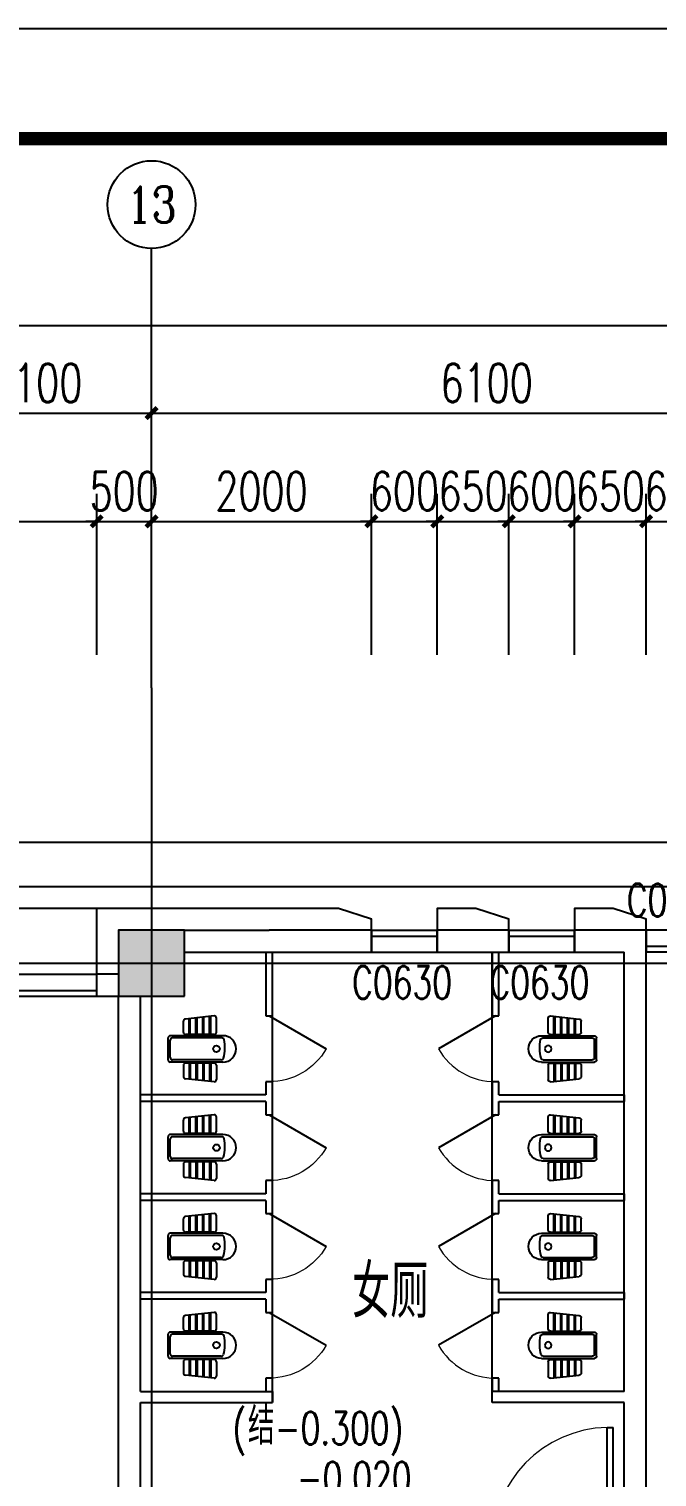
# Model space of a CAD drawing. Header units: millimetres. Extents: x 0 to 118900, y 0 to 84100.
# Drawn here: x 77182 to 82898, y 70910 to 84100 of the extents above; entities that cross this region are included whole.
import ezdxf
from ezdxf.enums import TextEntityAlignment as Align

# ---------------------------------------------------------------- set-up
doc = ezdxf.new("R2010")
doc.units = ezdxf.units.MM
doc.linetypes.add('DOTE', pattern=[2.42, 2, -0.2, 0.02, -0.2])
for name, color, linetype in [('AXIS', 3, 'Continuous'), ('AXIS_TEXT', 7, 'Continuous'), ('COLUMN', 2, 'Continuous'), ('DOOR', 4, 'Continuous'), ('DOTE', 1, 'DOTE'), ('FACADE OUTER SKIN', 6, 'Continuous'), ('PUB_DIM', 3, 'Continuous'), ('PUB_HATCH', 8, 'Continuous'), ('PUB_TEXT', 7, 'Continuous'), ('SEE', 5, 'Continuous'), ('TOL', 1, 'Continuous'), ('WALL', 2, 'Continuous'), ('WINDOW', 4, 'Continuous'), ('WINDOW_TEXT', 7, 'Continuous'), ('图框', 7, 'Continuous'), ('排水', 7, 'Continuous')]:
    doc.layers.add(name, color=color, linetype=linetype)
doc.styles.add('_TCH_AXIS', font='COMPLEX', dxfattribs={"bigfont": 'GBCBIG'})
doc.styles.add('_TCH_DIM', font='SIMPLEX', dxfattribs={"bigfont": 'GBCBIG'})
doc.styles.add('_TCH_WINDOW', font='SIMPLEX', dxfattribs={"height": 3.5, "bigfont": 'GBCBIG'})
doc.styles.add('COMPLEX', font='COMPLEX')
doc.styles.add('DIM_FONT', font='SIMPLEX', dxfattribs={"width": 0.7, "bigfont": 'GBCBIG'})
doc.styles.add('TKZ1_tjhts.shx', font='tjromant.shx', dxfattribs={"bigfont": 'tjhts.shx'})
doc.dimstyles.new('_TCH_ARCH&&100', dxfattribs={"dimtxt": 350, "dimasz": 100, "dimexe": 250, "dimexo": 300, "dimgap": 100, "dimtad": 1, "dimdec": 0, "dimzin": 0, "dimdsep": 46, "dimtxsty": 'DIM_FONT', "dimblk": 'ARCHTICK', "dimcen": 0.09, "dimclrt": 7, "dimazin": 2, "dimtfac": 1, "dimtdec": 0, "dimtix": 1, "dimtmove": 2, "dimatfit": 3, "dimldrblk": 'ARCHTICK', "dimfxl": 1, "dimtolj": 1, "dimtzin": 0, "dimarcsym": 0})

# ---------------------------------------------------------------- blocks, each defined once
blk = doc.blocks.new('TJAD_TK_A0_A')
at = {"layer": '图框'}
blk.add_line((1188.88, 841.06), (-0.12, 841.06), dxfattribs=at)
at = {"layer": '图框', "const_width": 1.2}
blk.add_lwpolyline([(1178.88, 10.06), (1178.88, 831.06), (24.88, 831.06), (24.88, 10.06)], close=True, dxfattribs=at)
at = {"style": 'TKZ1_tjhts.shx'}
for tag, p, height, flags in [('ClientChinese_001', (977.79, 443.57), 5, 8), ('ClientChinese_002', (1013.71, 434.65), 5, 8), ('DescriptionChineseA_001', (1089.55, 425.89), 3.6, 8), ('RevA', (1115.23, 424.56), 3, 8), ('ProjectNameChinese_001', (992.73, 296.22), 5, 8), ('SubProjectChinese_001', (1095.02, 282.68), 3, 8), ('SubProjectNo', (1158.66, 271.34), 3, 8), ('ApprovedBy', (1120.43, 250.26), 3.6, 8), ('ApprovedBySignPos', (1139.55, 247.78), 3.6, 9), ('ReviewedBy', (1120.43, 240.36), 3.6, 8), ('ReviewedBySignPos', (1139.55, 238.08), 3.6, 9), ('CheckedBy', (1120.43, 230.63), 3.6, 8), ('CheckedBySignPos', (1138.96, 228.13), 3.6, 9), ('PrincipalInCharge1', (1120.43, 219.88), 3.6, 8), ('PrincipalInCharge1SignPos', (1138.79, 217.18), 3.6, 9), ('PrincipalInCharge2', (1120.43, 210.44), 3.6, 8), ('PrincipalInCharge2SignPos', (1138.61, 207.69), 3.6, 9), ('DisciplineResponsible1', (1120.43, 200.15), 3.6, 8), ('DisciplineResponsible1SignPos', (1139.16, 197.4), 3.6, 9), ('DisciplineResponsible2', (1120.43, 190.13), 3.6, 8), ('DisciplineResponsible2SignPos', (1138.95, 187.58), 3.6, 9), ('DesignedBy1', (1120.43, 180.47), 3.6, 8), ('DesignedBy1SignPos', (1138.5, 177.67), 3.6, 9), ('DesignedBy2', (1120.43, 169.78), 3.6, 8), ('DesignedBy2SignPos', (1138.65, 167.23), 3.6, 9), ('DrawnBy', (1120.43, 160.19), 3.6, 8), ('DrawnBySignPos', (1138.65, 157.82), 3.6, 9), ('DisciplineChinese', (1119.24, 125.84), 3.6, 8), ('StageChinese', (1158.76, 125.37), 3.6, 8), ('DisciplineEnglish', (1119.42, 122.2), 2.2, 8), ('StageEnglish', (1158.94, 121.73), 2.2, 8), ('SheetNo', (1118.87, 114.03), 3, 8), ('Rev2', (1158.86, 113.56), 3, 8)]:
    blk.add_attdef(tag, p, '', height=height, dxfattribs=dict(at, flags=flags))
at = {"style": 'TKZ1_tjhts.shx', "width": 0.7, "flags": 8}
for tag, p, height in [('DateA', (1099.36, 424.56), 3), ('ProjectNo', (1119.31, 270.56), 3), ('ApprovedByDate', (1159.94, 250.39), 3.6), ('ReviewedByDate', (1159.94, 241), 3.6), ('CheckedByDate', (1159.94, 230.41), 3.6), ('PrincipalInCharge1Date', (1159.94, 220.36), 3.6), ('PrincipalInCharge2Date', (1159.94, 210.61), 3.6), ('DisciplineResponsible1Date', (1159.94, 200.05), 3.6), ('DisciplineResponsible2Date', (1159.94, 190.43), 3.6), ('DesignedBy1Date', (1159.94, 179.93), 3.6), ('DesignedBy2Date', (1159.94, 169.41), 3.6), ('DrawnByDate', (1159.94, 159.78), 3.6)]:
    blk.add_attdef(tag, p, '', height=height, dxfattribs=at)
at = {"style": 'TKZ1_tjhts.shx', "flags": 8}
for tag, height, p in [('DescriptionEnglishA', 2.2, (1150.82, 423.33)), ('ClientEnglish', 3, (1139.46, 390.63)), ('ProjectNameEnglish', 3, (1142.02, 290.26)), ('SubProjectEnglish', 2.2, (1148.76, 279.65)), ('SheetTitleEnglish', 3, (1142.79, 135.3))]:
    blk.add_attdef(tag, text='', height=height, dxfattribs=at).set_placement(p, align=Align.MIDDLE_CENTER)
at = {"style": 'TKZ1_tjhts.shx', "flags": 9}
for tag, p in [('Electricity3SignPos', (15.68, 269.92)), ('ELV3SignPos', (23.47, 269.59)), ('Electricity2SignPos', (15.71, 253.14)), ('ELV2SignPos', (23.5, 252.81)), ('Electricity1SignPos', (15.63, 237.78)), ('ELV1SignPos', (23.42, 237.46)), ('Power3SignPos', (23.18, 205.92)), ('HVAC3SignPos', (14.96, 205.89)), ('Power2SignPos', (23.38, 189.51)), ('HVAC2SignPos', (15.13, 189.18)), ('Power1SignPos', (23.75, 173.22)), ('HVAC1SignPos', (15.89, 173.16)), ('Plumbing3SignPos', (16.07, 141.15)), ('Structure7SignPos', (23.2, 141.11)), ('Structure6SignPos', (23, 125.87)), ('Plumbing2SignPos', (14.83, 125.62)), ('Structure5SignPos', (23, 110.08)), ('Plumbing1SignPos', (15.66, 109.11)), ('Structure4SignPos', (23, 93.78)), ('Architecture3SignPos', (16.07, 77.07)), ('Structure3SignPos', (22.74, 77.47)), ('Architecture2SignPos', (15.8, 61.24)), ('Structure2SignPos', (23.12, 62.01)), ('Architecture1SignPos', (16.88, 45.06)), ('Structure1SignPos', (23.11, 45.86))]:
    blk.add_attdef(tag, p, '', height=2.5, rotation=90, dxfattribs=at)
at = {"style": 'TKZ1_tjhts.shx', "flags": 8}
blk.add_attdef('SheetTitleChinese', text='', height=5, dxfattribs=at).set_placement((1140.42, 148.12), align=Align.TOP_CENTER)
blk = doc.blocks.new('DUN')
at = {"layer": 'TOL'}
for p, q in [((-414, 414), (-152, 386)), ((-382, 244), (-382, 411)), ((-372, 244), (-372, 410)), ((-320, 244), (-320, 404)), ((-310, 244), (-310, 403)), ((-258, 244), (-258, 397)), ((-248, 244), (-248, 396)), ((-434, 264), (-434, 394)), ((-196, 244), (-196, 391)), ((-186, 244), (-186, 390)), ((-134, 264), (-134, 366)), ((-494, 234), (-14, 234)), ((-479, 214), (-34, 214)), ((-414, 244), (-154, 244)), ((-14, 194), (-14, 34)), ((6, 214), (6, 14)), ((-484, 14), (-34, 14)), ((-494, -6), (-14, -6)), ((-434, -36), (-434, -166)), ((-414, -16), (-154, -16)), ((-382, -16), (-382, -182)), ((-372, -16), (-372, -181)), ((-320, -16), (-320, -176)), ((-310, -16), (-310, -175)), ((-258, -16), (-258, -169)), ((-248, -16), (-248, -168)), ((-196, -16), (-196, -163)), ((-186, -16), (-186, -161)), ((-134, -36), (-134, -138)), ((-414, -186), (-152, -158))]:
    blk.add_line(p, q, dxfattribs=at)
blk.add_circle((-434, 114), 30, dxfattribs=at)
for centre, radius, start, end in [((-414, 394), 20, 90, 180), ((-414, 264), 20, 180, 270), ((-154, 264), 20, 270, 0), ((-154, 366), 20, 0, 83.8845), ((-494, 114), 120, 90, 270), ((-172, 105), 340, 163.8711, 192.8716), ((-479, 194), 20, 90, 163.8711), ((-34, 194), 20, 0, 90), ((-14, 214), 20, 0, 90), ((-484, 34), 20, 192.8716, 270), ((-34, 34), 20, 270, 0), ((-14, 14), 20, 270, 0), ((-414, -36), 20, 90, 180), ((-154, -36), 20, 0, 90), ((-414, -166), 20, 180, 270), ((-154, -138), 20, 276.1155, 0)]:
    blk.add_arc(centre, radius, start, end, dxfattribs=at)
blk = doc.blocks.new('_AXISO')
blk.add_circle((0, 0), 0.5)
at = {"layer": 'AXIS_TEXT', "style": 'COMPLEX', "width": 1.041667}
blk.add_attdef('A', text='', height=0.56, dxfattribs=at).set_placement((-0.25, -0.28), (0.25, -0.28), align=Align.FIT)
blk = doc.blocks.new('_ArchTick')
at = {"color": 0, "linetype": 'ByBlock', "const_width": 0.4}
blk.add_lwpolyline([(-0.5, -0.5), (0.5, 0.5)], dxfattribs=at)
blk = doc.blocks.new('*D37')
at = {"layer": 'AXIS', "color": 0, "lineweight": -2, "transparency": 16777216}
for p, q in [((718944, 1612663), (718944, 1615913)), ((793544, 1612663), (793544, 1615913)), ((718944, 1615663), (793544, 1615663))]:
    blk.add_line(p, q, dxfattribs=at)
at = {"layer": 'Defpoints', "color": 0, "transparency": 16777216}
for p in [(793544, 1615663), (718944, 1612363), (793544, 1612363)]:
    blk.add_point(p, dxfattribs=at)
at = {"layer": 'AXIS', "color": 0, "lineweight": -2, "transparency": 16777216, "xscale": 100, "yscale": 100, "zscale": 100, "rotation": 180}
blk.add_blockref('_ArchTick', (718944, 1615663), dxfattribs=at)
at = {"layer": 'AXIS', "color": 0, "lineweight": -2, "transparency": 16777216, "xscale": 100, "yscale": 100, "zscale": 100}
blk.add_blockref('_ArchTick', (793544, 1615663), dxfattribs=at)
at = {"layer": 'AXIS', "color": 7, "transparency": 16777216, "insert": (756244, 1615938), "char_height": 350, "attachment_point": 5, "style": 'DIM_FONT'}
blk.add_mtext('\\A1;74600', dxfattribs=at)
blk = doc.blocks.new('*D47')
at = {"layer": 'AXIS', "color": 0, "lineweight": -2, "transparency": 16777216}
for p, q in [((783244, 1612663), (783244, 1615113)), ((785344, 1612663), (785344, 1615113)), ((783244, 1614863), (785344, 1614863))]:
    blk.add_line(p, q, dxfattribs=at)
at = {"layer": 'Defpoints', "color": 0, "transparency": 16777216}
for p in [(785344, 1614863), (783244, 1612363), (785344, 1612363)]:
    blk.add_point(p, dxfattribs=at)
at = {"layer": 'AXIS', "color": 0, "lineweight": -2, "transparency": 16777216, "xscale": 100, "yscale": 100, "zscale": 100, "rotation": 180}
blk.add_blockref('_ArchTick', (783244, 1614863), dxfattribs=at)
at = {"layer": 'AXIS', "color": 0, "lineweight": -2, "transparency": 16777216, "xscale": 100, "yscale": 100, "zscale": 100}
blk.add_blockref('_ArchTick', (785344, 1614863), dxfattribs=at)
at = {"layer": 'AXIS', "color": 7, "transparency": 16777216, "insert": (784294, 1615138), "char_height": 350, "attachment_point": 5, "style": 'DIM_FONT'}
blk.add_mtext('\\A1;2100', dxfattribs=at)
blk = doc.blocks.new('*D48')
at = {"layer": 'AXIS', "color": 0, "lineweight": -2, "transparency": 16777216}
for p, q in [((785344, 1612663), (785344, 1615113)), ((791444, 1612663), (791444, 1615113)), ((785344, 1614863), (791444, 1614863))]:
    blk.add_line(p, q, dxfattribs=at)
at = {"layer": 'Defpoints', "color": 0, "transparency": 16777216}
for p in [(791444, 1614863), (785344, 1612363), (791444, 1612363)]:
    blk.add_point(p, dxfattribs=at)
at = {"layer": 'AXIS', "color": 0, "lineweight": -2, "transparency": 16777216, "xscale": 100, "yscale": 100, "zscale": 100, "rotation": 180}
blk.add_blockref('_ArchTick', (785344, 1614863), dxfattribs=at)
at = {"layer": 'AXIS', "color": 0, "lineweight": -2, "transparency": 16777216, "xscale": 100, "yscale": 100, "zscale": 100}
blk.add_blockref('_ArchTick', (791444, 1614863), dxfattribs=at)
at = {"layer": 'AXIS', "color": 7, "transparency": 16777216, "insert": (788394, 1615138), "char_height": 350, "attachment_point": 5, "style": 'DIM_FONT'}
blk.add_mtext('\\A1;6100', dxfattribs=at)
blk = doc.blocks.new('$WINLIB2D$00000004')
at = {"color": 0}
for points in [[(-0.5, 0.5), (-0.5, -0.5)], [(-0.5, 0.5), (0.5, 0.5)], [(0.5, -0.5), (0.5, 0.5)], [(-0.5, 0.2406), (0.5, 0.2406)], [(-0.5, -0.5), (0.5, -0.5)]]:
    blk.add_lwpolyline(points, dxfattribs=at)
blk = doc.blocks.new('_FZH')
blk.add_lwpolyline([(-0.5, -0.5), (0.5, -0.5), (0.5, 0.5), (-0.5, 0.5)], close=True)
at = {"layer": 'PUB_HATCH'}
blk.add_solid([(-0.5, -0.5), (0.5, -0.5), (-0.5, 0.5), (0.5, 0.5)], dxfattribs=at)
blk = doc.blocks.new('$DorLib2D$00000005')
blk.add_line((0.5, 0), (0, 0.866))
at = {"lineweight": 13}
blk.add_arc((0.5, 0), 1, 120, 180, dxfattribs=at)
blk = doc.blocks.new('$DorLib2D$00000001')
for p, q in [((0.45, 0.975), (0.5, 0.975)), ((0.45, 0), (0.45, 0.975)), ((0.5, 0), (0.5, 0.975)), ((0.5, 0), (0.45, 0))]:
    blk.add_line(p, q)
at = {"lineweight": 13}
blk.add_arc((0.475, 0), 0.975, 91.4693, 180, dxfattribs=at)
blk = doc.blocks.new('*D441')
at = {"layer": 'Defpoints', "color": 0, "transparency": 16777216}
for p in [(77798, 79615), (74698, 78100), (77798, 78100)]:
    blk.add_point(p, dxfattribs=at)
at = {"layer": 'PUB_DIM', "color": 0, "lineweight": -2, "transparency": 16777216}
for p, q in [((74698, 78400), (74698, 79865)), ((77798, 78400), (77798, 79865)), ((74698, 79615), (77798, 79615))]:
    blk.add_line(p, q, dxfattribs=at)
at = {"layer": 'PUB_DIM', "color": 0, "lineweight": -2, "transparency": 16777216, "xscale": 100, "yscale": 100, "zscale": 100, "rotation": 180}
blk.add_blockref('_ArchTick', (74698, 79615), dxfattribs=at)
at = {"layer": 'PUB_DIM', "color": 0, "lineweight": -2, "transparency": 16777216, "xscale": 100, "yscale": 100, "zscale": 100}
blk.add_blockref('_ArchTick', (77798, 79615), dxfattribs=at)
at = {"layer": 'PUB_DIM', "color": 7, "transparency": 16777216, "insert": (76248, 79890), "char_height": 350, "attachment_point": 5, "style": 'DIM_FONT'}
blk.add_mtext('\\A1;3100', dxfattribs=at)
blk = doc.blocks.new('*D442')
at = {"layer": 'Defpoints', "color": 0, "transparency": 16777216}
for p in [(78298, 79615), (77798, 78100), (78298, 78100)]:
    blk.add_point(p, dxfattribs=at)
at = {"layer": 'PUB_DIM', "color": 0, "lineweight": -2, "transparency": 16777216}
for p, q in [((77798, 78400), (77798, 79865)), ((78298, 78400), (78298, 79865)), ((77798, 79615), (77698, 79615)), ((77798, 79615), (78298, 79615)), ((78298, 79615), (78398, 79615))]:
    blk.add_line(p, q, dxfattribs=at)
at = {"layer": 'PUB_DIM', "color": 0, "lineweight": -2, "transparency": 16777216, "xscale": 100, "yscale": 100, "zscale": 100}
blk.add_blockref('_ArchTick', (77798, 79615), dxfattribs=at)
at = {"layer": 'PUB_DIM', "color": 0, "lineweight": -2, "transparency": 16777216, "xscale": 100, "yscale": 100, "zscale": 100, "rotation": 180}
blk.add_blockref('_ArchTick', (78298, 79615), dxfattribs=at)
at = {"layer": 'PUB_DIM', "color": 7, "transparency": 16777216, "insert": (78048, 79890), "char_height": 350, "attachment_point": 5, "style": 'DIM_FONT'}
blk.add_mtext('\\A1;500', dxfattribs=at)
blk = doc.blocks.new('*D443')
at = {"layer": 'Defpoints', "color": 0, "transparency": 16777216}
for p in [(80298, 79615), (78298, 78100), (80298, 78100)]:
    blk.add_point(p, dxfattribs=at)
at = {"layer": 'PUB_DIM', "color": 0, "lineweight": -2, "transparency": 16777216}
for p, q in [((78298, 78400), (78298, 79865)), ((80298, 78400), (80298, 79865)), ((78298, 79615), (80298, 79615))]:
    blk.add_line(p, q, dxfattribs=at)
at = {"layer": 'PUB_DIM', "color": 0, "lineweight": -2, "transparency": 16777216, "xscale": 100, "yscale": 100, "zscale": 100, "rotation": 180}
blk.add_blockref('_ArchTick', (78298, 79615), dxfattribs=at)
at = {"layer": 'PUB_DIM', "color": 0, "lineweight": -2, "transparency": 16777216, "xscale": 100, "yscale": 100, "zscale": 100}
blk.add_blockref('_ArchTick', (80298, 79615), dxfattribs=at)
at = {"layer": 'PUB_DIM', "color": 7, "transparency": 16777216, "insert": (79298, 79890), "char_height": 350, "attachment_point": 5, "style": 'DIM_FONT'}
blk.add_mtext('\\A1;2000', dxfattribs=at)
blk = doc.blocks.new('*D444')
at = {"layer": 'Defpoints', "color": 0, "transparency": 16777216}
for p in [(80898, 79615), (80298, 78100), (80898, 78100)]:
    blk.add_point(p, dxfattribs=at)
at = {"layer": 'PUB_DIM', "color": 0, "lineweight": -2, "transparency": 16777216}
for p, q in [((80298, 78400), (80298, 79865)), ((80898, 78400), (80898, 79865)), ((80298, 79615), (80198, 79615)), ((80298, 79615), (80898, 79615)), ((80898, 79615), (80998, 79615))]:
    blk.add_line(p, q, dxfattribs=at)
at = {"layer": 'PUB_DIM', "color": 0, "lineweight": -2, "transparency": 16777216, "xscale": 100, "yscale": 100, "zscale": 100}
blk.add_blockref('_ArchTick', (80298, 79615), dxfattribs=at)
at = {"layer": 'PUB_DIM', "color": 0, "lineweight": -2, "transparency": 16777216, "xscale": 100, "yscale": 100, "zscale": 100, "rotation": 180}
blk.add_blockref('_ArchTick', (80898, 79615), dxfattribs=at)
at = {"layer": 'PUB_DIM', "color": 7, "transparency": 16777216, "insert": (80598, 79890), "char_height": 350, "attachment_point": 5, "style": 'DIM_FONT'}
blk.add_mtext('\\A1;600', dxfattribs=at)
blk = doc.blocks.new('*D445')
at = {"layer": 'Defpoints', "color": 0, "transparency": 16777216}
for p in [(81548, 79615), (80898, 78100), (81548, 78100)]:
    blk.add_point(p, dxfattribs=at)
at = {"layer": 'PUB_DIM', "color": 0, "lineweight": -2, "transparency": 16777216}
for p, q in [((80898, 78400), (80898, 79865)), ((81548, 78400), (81548, 79865)), ((80898, 79615), (80798, 79615)), ((80898, 79615), (81548, 79615)), ((81548, 79615), (81648, 79615))]:
    blk.add_line(p, q, dxfattribs=at)
at = {"layer": 'PUB_DIM', "color": 0, "lineweight": -2, "transparency": 16777216, "xscale": 100, "yscale": 100, "zscale": 100}
blk.add_blockref('_ArchTick', (80898, 79615), dxfattribs=at)
at = {"layer": 'PUB_DIM', "color": 0, "lineweight": -2, "transparency": 16777216, "xscale": 100, "yscale": 100, "zscale": 100, "rotation": 180}
blk.add_blockref('_ArchTick', (81548, 79615), dxfattribs=at)
at = {"layer": 'PUB_DIM', "color": 7, "transparency": 16777216, "insert": (81223, 79890), "char_height": 350, "attachment_point": 5, "style": 'DIM_FONT'}
blk.add_mtext('\\A1;650', dxfattribs=at)
blk = doc.blocks.new('*D446')
at = {"layer": 'Defpoints', "color": 0, "transparency": 16777216}
for p in [(82148, 79615), (81548, 78100), (82148, 78100)]:
    blk.add_point(p, dxfattribs=at)
at = {"layer": 'PUB_DIM', "color": 0, "lineweight": -2, "transparency": 16777216}
for p, q in [((81548, 78400), (81548, 79865)), ((82148, 78400), (82148, 79865)), ((81548, 79615), (81448, 79615)), ((81548, 79615), (82148, 79615)), ((82148, 79615), (82248, 79615))]:
    blk.add_line(p, q, dxfattribs=at)
at = {"layer": 'PUB_DIM', "color": 0, "lineweight": -2, "transparency": 16777216, "xscale": 100, "yscale": 100, "zscale": 100}
blk.add_blockref('_ArchTick', (81548, 79615), dxfattribs=at)
at = {"layer": 'PUB_DIM', "color": 0, "lineweight": -2, "transparency": 16777216, "xscale": 100, "yscale": 100, "zscale": 100, "rotation": 180}
blk.add_blockref('_ArchTick', (82148, 79615), dxfattribs=at)
at = {"layer": 'PUB_DIM', "color": 7, "transparency": 16777216, "insert": (81848, 79890), "char_height": 350, "attachment_point": 5, "style": 'DIM_FONT'}
blk.add_mtext('\\A1;600', dxfattribs=at)
blk = doc.blocks.new('*D447')
at = {"layer": 'Defpoints', "color": 0, "transparency": 16777216}
for p in [(82798, 79615), (82148, 78100), (82798, 78100)]:
    blk.add_point(p, dxfattribs=at)
at = {"layer": 'PUB_DIM', "color": 0, "lineweight": -2, "transparency": 16777216}
for p, q in [((82148, 78400), (82148, 79865)), ((82798, 78400), (82798, 79865)), ((82148, 79615), (82048, 79615)), ((82148, 79615), (82798, 79615)), ((82798, 79615), (82898, 79615))]:
    blk.add_line(p, q, dxfattribs=at)
at = {"layer": 'PUB_DIM', "color": 0, "lineweight": -2, "transparency": 16777216, "xscale": 100, "yscale": 100, "zscale": 100}
blk.add_blockref('_ArchTick', (82148, 79615), dxfattribs=at)
at = {"layer": 'PUB_DIM', "color": 0, "lineweight": -2, "transparency": 16777216, "xscale": 100, "yscale": 100, "zscale": 100, "rotation": 180}
blk.add_blockref('_ArchTick', (82798, 79615), dxfattribs=at)
at = {"layer": 'PUB_DIM', "color": 7, "transparency": 16777216, "insert": (82473, 79890), "char_height": 350, "attachment_point": 5, "style": 'DIM_FONT'}
blk.add_mtext('\\A1;650', dxfattribs=at)
blk = doc.blocks.new('*D448')
at = {"layer": 'Defpoints', "color": 0, "transparency": 16777216}
for p in [(83398, 79615), (82798, 78100), (83398, 78100)]:
    blk.add_point(p, dxfattribs=at)
at = {"layer": 'PUB_DIM', "color": 0, "lineweight": -2, "transparency": 16777216}
for p, q in [((82798, 78400), (82798, 79865)), ((83398, 78400), (83398, 79865)), ((82798, 79615), (82698, 79615)), ((82798, 79615), (83398, 79615)), ((83398, 79615), (83498, 79615))]:
    blk.add_line(p, q, dxfattribs=at)
at = {"layer": 'PUB_DIM', "color": 0, "lineweight": -2, "transparency": 16777216, "xscale": 100, "yscale": 100, "zscale": 100}
blk.add_blockref('_ArchTick', (82798, 79615), dxfattribs=at)
at = {"layer": 'PUB_DIM', "color": 0, "lineweight": -2, "transparency": 16777216, "xscale": 100, "yscale": 100, "zscale": 100, "rotation": 180}
blk.add_blockref('_ArchTick', (83398, 79615), dxfattribs=at)
at = {"layer": 'PUB_DIM', "color": 7, "transparency": 16777216, "insert": (83098, 79890), "char_height": 350, "attachment_point": 5, "style": 'DIM_FONT'}
blk.add_mtext('\\A1;600', dxfattribs=at)
blk = doc.blocks.new('AXIS-NET-07')
at = {"layer": 'AXIS'}
blk.add_line((785344, 1612362.8), (785344, 1616362.8), dxfattribs=at)
at = {"layer": 'DOTE'}
for p, q in [((785344, 1612362.8), (785344, 1540152.8)), ((716444, 1609852.8), (796044, 1609852.8))]:
    blk.add_line(p, q, dxfattribs=at)
at = {"layer": 'AXIS'}
ref = blk.add_blockref('_AXISO', (785344, 1616762.8), dxfattribs=dict(at, xscale=800, yscale=800, zscale=800))
ref.add_attrib('A', '13', dxfattribs={"layer": 'AXIS_TEXT', "ltscale": 20, "height": 328.45, "style": '_TCH_AXIS'}).set_placement((785117.2, 1616598.6), (785570.8, 1616598.6), align=Align.FIT)
for p1, p2, distance, picture, middle in [((718944, 1612362.8), (793544, 1612362.8), 3300, '*D37', (756244, 1615937.8)), ((783244, 1612362.8), (785344, 1612362.8), 2500, '*D47', (784294, 1615137.8)), ((785344, 1612362.8), (791444, 1612362.8), 2500, '*D48', (788394, 1615137.8))]:
    dim = blk.add_aligned_dim(p1=p1, p2=p2, distance=distance, dimstyle='_TCH_ARCH&&100', dxfattribs=at)
    dim.commit()
    dim.dimension.update_dxf_attribs({"geometry": picture, "text_midpoint": middle})

msp = doc.modelspace()

# ---------------------------------------------------------------- linework, layer by layer
at = {"layer": 'FACADE OUTER SKIN', "ltscale": 20}
for points in [[(80297.6, 75889.9), (80297.6, 75989.9), (79997.6, 76089.9), (77797.6, 76089.9), (77797.6, 75489.9)], [(81547.6, 75889.9), (81547.6, 75989.9), (81247.6, 76089.9), (80897.6, 76089.9), (80897.6, 75889.9)], [(82797.6, 75889.9), (82797.6, 75989.9), (82497.6, 76089.9), (82147.6, 76089.9), (82147.6, 75889.9)]]:
    msp.add_lwpolyline(points, dxfattribs=at)
at = {"layer": 'SEE', "ltscale": 20}
msp.add_lwpolyline([(77797.6, 76089.9), (58297.6, 76089.9)], dxfattribs=at)
at = {"layer": 'SEE'}
for points in [[(79397.6, 71589.9), (79397.6, 75689.9)], [(81397.6, 71589.9), (81397.6, 75689.9)]]:
    msp.add_lwpolyline(points, dxfattribs=at)
at = {"layer": 'TOL'}
for p, q in [((79337.6, 75689.9), (79337.6, 75109.9)), ((79397.6, 75109.9), (79397.6, 75689.9)), ((81397.6, 75689.9), (81397.6, 75109.9)), ((81457.6, 75109.9), (81457.6, 75689.9)), ((79337.6, 75109.9), (79397.6, 75109.9)), ((81397.6, 75109.9), (81457.6, 75109.9)), ((79397.6, 74509.9), (79337.6, 74509.9)), ((79337.6, 74509.9), (79337.6, 74389.9)), ((79397.6, 74359.9), (79397.6, 74509.9)), ((81457.6, 74509.9), (81397.6, 74509.9)), ((81397.6, 74509.9), (81397.6, 74359.9)), ((81457.6, 74389.9), (81457.6, 74509.9)), ((79337.6, 74389.9), (78197.6, 74389.9)), ((78197.6, 74329.9), (78197.6, 74389.9)), ((79337.6, 74329.9), (78197.6, 74329.9)), ((79337.6, 74329.9), (79337.6, 74209.9)), ((79397.6, 74209.9), (79397.6, 74359.9)), ((81397.6, 74359.9), (81397.6, 74209.9)), ((81457.6, 74389.9), (82597.6, 74389.9)), ((81457.6, 74209.9), (81457.6, 74329.9)), ((81457.6, 74329.9), (82597.6, 74329.9)), ((82597.6, 74389.9), (82597.6, 74329.9)), ((79337.6, 74209.9), (79397.6, 74209.9)), ((81397.6, 74209.9), (81457.6, 74209.9)), ((79397.6, 73609.9), (79337.6, 73609.9)), ((79337.6, 73609.9), (79337.6, 73489.9)), ((79397.6, 73459.9), (79397.6, 73609.9)), ((81457.6, 73609.9), (81397.6, 73609.9)), ((81397.6, 73609.9), (81397.6, 73459.9)), ((81457.6, 73489.9), (81457.6, 73609.9)), ((79337.6, 73489.9), (78197.6, 73489.9)), ((78197.6, 73429.9), (78197.6, 73489.9)), ((81457.6, 73489.9), (82597.6, 73489.9)), ((82597.6, 73489.9), (82597.6, 73429.9)), ((79337.6, 73429.9), (78197.6, 73429.9)), ((79337.6, 73429.9), (79337.6, 73309.9)), ((79397.6, 73309.9), (79397.6, 73459.9)), ((81397.6, 73459.9), (81397.6, 73309.9)), ((81457.6, 73309.9), (81457.6, 73429.9)), ((81457.6, 73429.9), (82597.6, 73429.9)), ((79337.6, 73309.9), (79397.6, 73309.9)), ((81397.6, 73309.9), (81457.6, 73309.9)), ((79397.6, 72709.9), (79337.6, 72709.9)), ((79337.6, 72709.9), (79337.6, 72589.9)), ((79397.6, 72559.9), (79397.6, 72709.9)), ((81457.6, 72709.9), (81397.6, 72709.9)), ((81397.6, 72709.9), (81397.6, 72559.9)), ((81457.6, 72589.9), (81457.6, 72709.9)), ((79337.6, 72589.9), (78197.6, 72589.9)), ((78197.6, 72529.9), (78197.6, 72589.9)), ((79397.6, 72409.9), (79397.6, 72559.9)), ((81397.6, 72559.9), (81397.6, 72409.9)), ((81457.6, 72589.9), (82597.6, 72589.9)), ((82597.6, 72589.9), (82597.6, 72529.9)), ((79337.6, 72529.9), (78197.6, 72529.9)), ((79337.6, 72529.9), (79337.6, 72409.9)), ((81457.6, 72529.9), (82597.6, 72529.9)), ((81457.6, 72409.9), (81457.6, 72529.9)), ((79337.6, 72409.9), (79397.6, 72409.9)), ((81397.6, 72409.9), (81457.6, 72409.9)), ((79397.6, 71809.9), (79337.6, 71809.9)), ((79337.6, 71809.9), (79337.6, 71689.9)), ((79397.6, 71689.9), (79397.6, 71809.9)), ((81457.6, 71809.9), (81397.6, 71809.9)), ((81397.6, 71809.9), (81397.6, 71689.9)), ((81457.6, 71689.9), (81457.6, 71809.9))]:
    msp.add_line(p, q, dxfattribs=at)
at = {"layer": 'WALL'}
for p, q in [((78597.6, 75889.9), (79367.6, 75889.9)), ((80297.6, 75889.9), (79367.6, 75889.9)), ((80297.6, 75689.9), (80297.6, 75889.9)), ((81427.6, 75889.9), (80897.6, 75889.9)), ((80897.6, 75889.9), (80897.6, 75689.9)), ((81547.6, 75889.9), (81427.6, 75889.9)), ((81547.6, 75689.9), (81547.6, 75889.9)), ((82697.6, 75889.9), (82147.6, 75889.9)), ((82147.6, 75889.9), (82147.6, 75689.9)), ((82797.6, 75889.9), (82697.6, 75889.9)), ((82797.6, 75689.9), (82797.6, 75889.9)), ((78597.6, 75689.9), (79367.6, 75689.9)), ((79367.6, 75689.9), (80297.6, 75689.9)), ((80897.6, 75689.9), (81427.6, 75689.9)), ((81427.6, 75689.9), (81547.6, 75689.9)), ((82147.6, 75689.9), (82597.6, 75689.9)), ((82597.6, 71689.9), (82597.6, 75689.9)), ((82797.6, 71639.9), (82797.6, 75689.9)), ((77997.6, 75489.9), (77797.6, 75489.9)), ((77797.6, 75489.9), (77797.6, 75289.9)), ((77797.6, 75289.9), (77997.6, 75289.9)), ((77997.6, 71637.9), (77997.6, 75289.9)), ((78197.6, 71689.9), (78197.6, 75289.9)), ((77997.6, 69389.9), (77997.6, 71637.9)), ((78197.6, 71689.9), (79397.6, 71689.9)), ((79397.6, 71689.9), (79397.6, 71589.9)), ((82597.6, 71689.9), (81397.6, 71689.9)), ((81397.6, 71589.9), (81397.6, 71689.9)), ((82797.6, 70389.9), (82797.6, 71639.9)), ((78197.6, 71589.9), (79397.6, 71589.9)), ((78197.6, 69489.9), (78197.6, 71589.9)), ((82597.6, 71589.9), (81397.6, 71589.9)), ((82597.6, 70389.9), (82597.6, 71589.9))]:
    msp.add_line(p, q, dxfattribs=at)
at = {"layer": '排水'}
msp.add_lwpolyline([(70597.6, 30889.9), (29497.6, 30889.9), (29497.6, 54489.9), (67997.6, 54489.9), (67997.6, 37289.9), (87597.1, 37289.9), (87597.1, 76689.9), (61397.6, 76689.9), (61397.6, 76289.9), (87197.1, 76289.9), (87197.1, 37689.9), (68397.6, 37689.9), (68397.6, 54889.9), (29097.6, 54889.9), (29097.6, 51789.9)], dxfattribs=at)

# ---------------------------------------------------------------- block references
at = {"layer": 'COLUMN', "xscale": 600, "yscale": 600, "zscale": 600, "rotation": 90}
msp.add_blockref('_FZH', (78297.6, 75589.9), dxfattribs=at)
at = {"layer": 'DOOR'}
ref = msp.add_blockref('$DorLib2D$00000001', (81947.6, 70289.9), dxfattribs=dict(at, xscale=-1100, yscale=-1100, zscale=-1100, rotation=179.9999999994915))
ref.add_attrib('A', 'M1123', (81497.6, 69766.1), dxfattribs={"layer": 'WINDOW_TEXT', "ltscale": 20, "height": 297.5, "rotation": 360, "style": '_TCH_WINDOW', "width": 0.705882})
at = {"layer": 'DOTE'}
msp.add_blockref('AXIS-NET-07', (-707046.5, -1534262.9), dxfattribs=at)
at = {"layer": 'PUB_TEXT', "rotation": 180}
for p in [(78453.4, 74924), (78453.4, 74024), (78453.4, 73124), (78453.4, 72224)]:
    msp.add_blockref('DUN', p, dxfattribs=at)
at = {"layer": 'PUB_TEXT', "xscale": -1, "rotation": 180}
for p in [(82341.7, 74924), (82341.7, 74024), (82341.7, 73124), (82341.7, 72224)]:
    msp.add_blockref('DUN', p, dxfattribs=at)
at = {"layer": 'TOL', "xscale": -600, "zscale": 60}
for p, yscale, rotation in [((79367.6, 74809.9), 600, 269.9999999977007), ((81427.6, 74809.9), -600, 270.0000000022993), ((79367.6, 73909.9), 600, 269.9999999977025), ((81427.6, 73909.9), -600, 270.0000000022975), ((79367.6, 73009.9), 600, 269.9999999977173), ((81427.6, 73009.9), -600, 270.0000000022827), ((79367.6, 72109.9), 600, 269.9999999977025), ((81427.6, 72109.9), -600, 270.0000000022975)]:
    msp.add_blockref('$DorLib2D$00000005', p, dxfattribs=dict(at, yscale=yscale, rotation=rotation))
at = {"layer": 'WINDOW'}
ref = msp.add_blockref('$WINLIB2D$00000004', (83097.6, 75789.9), dxfattribs=dict(at, xscale=-600, yscale=-200, zscale=-600))
ref.add_attrib('A', 'C0630', (82622.6, 76016.1), dxfattribs={"layer": 'WINDOW_TEXT', "ltscale": 20, "height": 297.5, "style": '_TCH_WINDOW', "width": 0.705882})
ref = msp.add_blockref('$WINLIB2D$00000004', (76247.6, 75389.9), dxfattribs=dict(at, xscale=-3100, yscale=200, zscale=-3100, rotation=180))
ref.add_attrib('A', 'C3131', (75837.6, 75616.1), dxfattribs={"layer": 'WINDOW_TEXT', "ltscale": 20, "height": 297.5, "style": '_TCH_WINDOW', "width": 0.705882})
ref = msp.add_blockref('$WINLIB2D$00000004', (80597.6, 75789.9), dxfattribs=dict(at, xscale=600, yscale=200, zscale=600))
ref.add_attrib('A', 'C0630', (80122.6, 75266.1), dxfattribs={"layer": 'WINDOW_TEXT', "ltscale": 20, "height": 297.5, "style": '_TCH_WINDOW', "width": 0.705882})
ref = msp.add_blockref('$WINLIB2D$00000004', (81847.6, 75789.9), dxfattribs=dict(at, xscale=600, yscale=200, zscale=600))
ref.add_attrib('A', 'C0630', (81372.6, 75266.1), dxfattribs={"layer": 'WINDOW_TEXT', "ltscale": 20, "height": 297.5, "style": '_TCH_WINDOW', "width": 0.705882})
at = {"layer": '图框', "xscale": 100, "yscale": 100, "zscale": 100}
msp.add_blockref('TJAD_TK_A0_A', (12.1, -5.7), dxfattribs=at)

# ---------------------------------------------------------------- texts
at = {"layer": 'PUB_TEXT', "style": '_TCH_DIM'}
for s, height, p in [('女厕', 482.27, (80122.6, 72357.9)), ('结', 337.6, (79174.1, 71205.8))]:
    msp.add_text(s, height=height, dxfattribs=at).set_placement(p)
at = {"layer": 'PUB_TEXT', "style": '_TCH_DIM', "width": 0.705882}
for s, p in [('(', (79034.1, 71205.8)), ('-0.300)', (79419.8, 71205.8)), ('-0.020', (79619.8, 70750.8))]:
    msp.add_text(s, height=297.5, dxfattribs=at).set_placement(p)

# ---------------------------------------------------------------- dimensions: what is measured, and where the dimension line sits
at = {"layer": 'PUB_DIM'}
for p1, p2, picture, middle in [((74697.6, 78099.9), (77797.6, 78099.9), '*D441', (76247.6, 79889.9)), ((77797.6, 78099.9), (78297.6, 78099.9), '*D442', (78047.6, 79889.9)), ((78297.6, 78099.9), (80297.6, 78099.9), '*D443', (79297.6, 79889.9)), ((80297.6, 78099.9), (80897.6, 78099.9), '*D444', (80597.6, 79889.9)), ((80897.6, 78099.9), (81547.6, 78099.9), '*D445', (81222.6, 79889.9)), ((81547.6, 78099.9), (82147.6, 78099.9), '*D446', (81847.6, 79889.9)), ((82147.6, 78099.9), (82797.6, 78099.9), '*D447', (82472.6, 79889.9)), ((82797.6, 78099.9), (83397.6, 78099.9), '*D448', (83097.6, 79889.9))]:
    dim = msp.add_aligned_dim(p1=p1, p2=p2, distance=1515, dimstyle='_TCH_ARCH&&100', dxfattribs=at)
    dim.commit()
    dim.dimension.update_dxf_attribs({"geometry": picture, "text_midpoint": middle})

doc.saveas('drawing.dxf')
